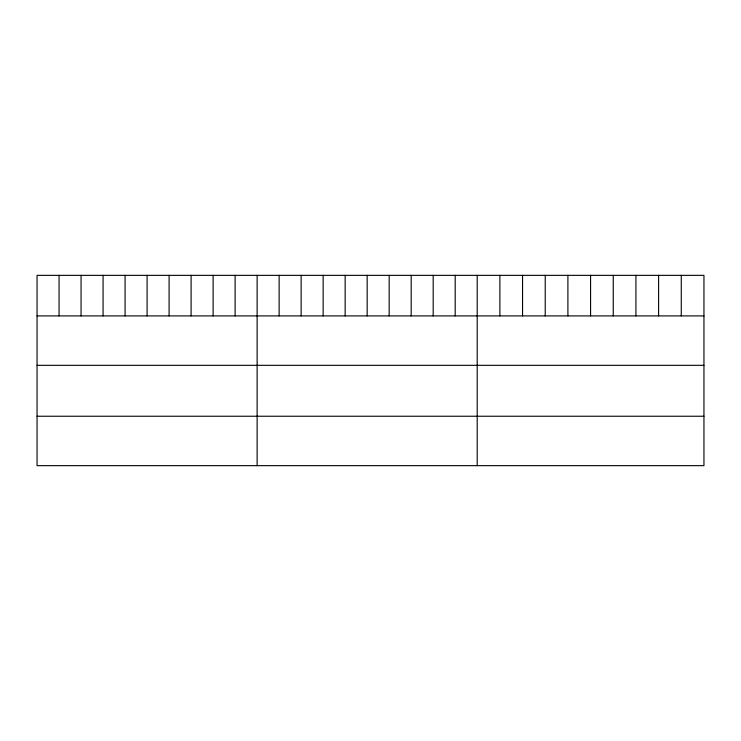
<?xml version="1.0" encoding="UTF-8"?>
<svg xmlns="http://www.w3.org/2000/svg" width="741" height="741" viewBox="0 0 741 741"><rect width="100%" height="100%" fill="white"/><g stroke="black" fill="none" stroke-linecap="round" stroke-linejoin="round"><path stroke-width="1.11" d="M703.95 315.907L703.95 465.654L37.05 465.654L37.05 275.346L703.95 275.346L703.95 315.907L37.05 315.907M37.05 365.322L703.95 365.322M37.05 416.238L703.95 416.238M681.275 275.346L681.275 315.907M658.601 275.346L658.601 315.907M635.926 275.346L635.926 315.907M613.252 275.346L613.252 315.907M590.577 275.346L590.577 315.907M567.902 275.346L567.902 315.907M545.228 275.346L545.228 315.907M522.553 275.346L522.553 315.907M499.879 275.346L499.879 315.907M477.204 275.346L477.204 465.654M455.196 275.346L455.196 315.907M433.189 275.346L433.189 315.907M411.181 275.346L411.181 315.907M389.173 275.346L389.173 315.907M367.166 275.346L367.166 315.907M345.158 275.346L345.158 315.907M323.15 275.346L323.15 315.907M301.142 275.346L301.142 315.907M279.135 275.346L279.135 315.907M257.127 275.346L257.127 465.654M235.119 275.346L235.119 315.907M213.112 275.346L213.112 315.907M191.104 275.346L191.104 315.907M169.096 275.346L169.096 315.907M147.089 275.346L147.089 315.907M125.081 275.346L125.081 315.907M103.073 275.346L103.073 315.907M81.065 275.346L81.065 315.907M59.058 275.346L59.058 315.907"/></g></svg>
